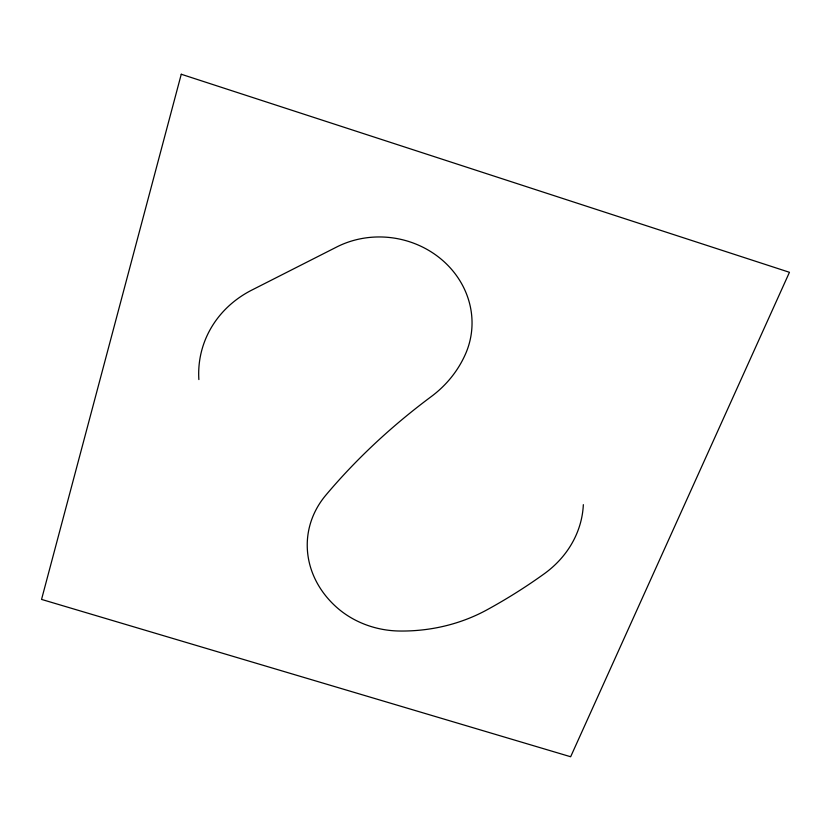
<?xml version="1.0" encoding="UTF-8"?>
<svg xmlns="http://www.w3.org/2000/svg" width="831" height="831" viewBox="0 0 831 831"><rect width="100%" height="100%" fill="white"/><g stroke="black" fill="none" stroke-linecap="round" stroke-linejoin="round"><path stroke-width="1.25" d="M583.341 504.656A108.632 95.451 2.5 0 1 544.16 573.847A630.417 581.71 38 0 1 486.966 609.84A165.587 145.934 7 0 1 399.42 631.02A87.068 75.226 6.6 0 1 336.472 607.16A99.949 86.569 6.1 0 1 325.856 495.151A651.317 510.13 -7.8 0 1 431.299 396.553A119.685 110.492 12.6 0 0 465.37 354.318A90.486 83.453 10 0 0 440.752 258.815A90.486 83.453 10 0 0 335.859 247.43L252.936 289.52A110.762 100 14.1 0 0 198.869 379.57M181.262 74.25L41.55 599.411L570.648 756.75L789.45 272.298L181.262 74.25"/></g></svg>
